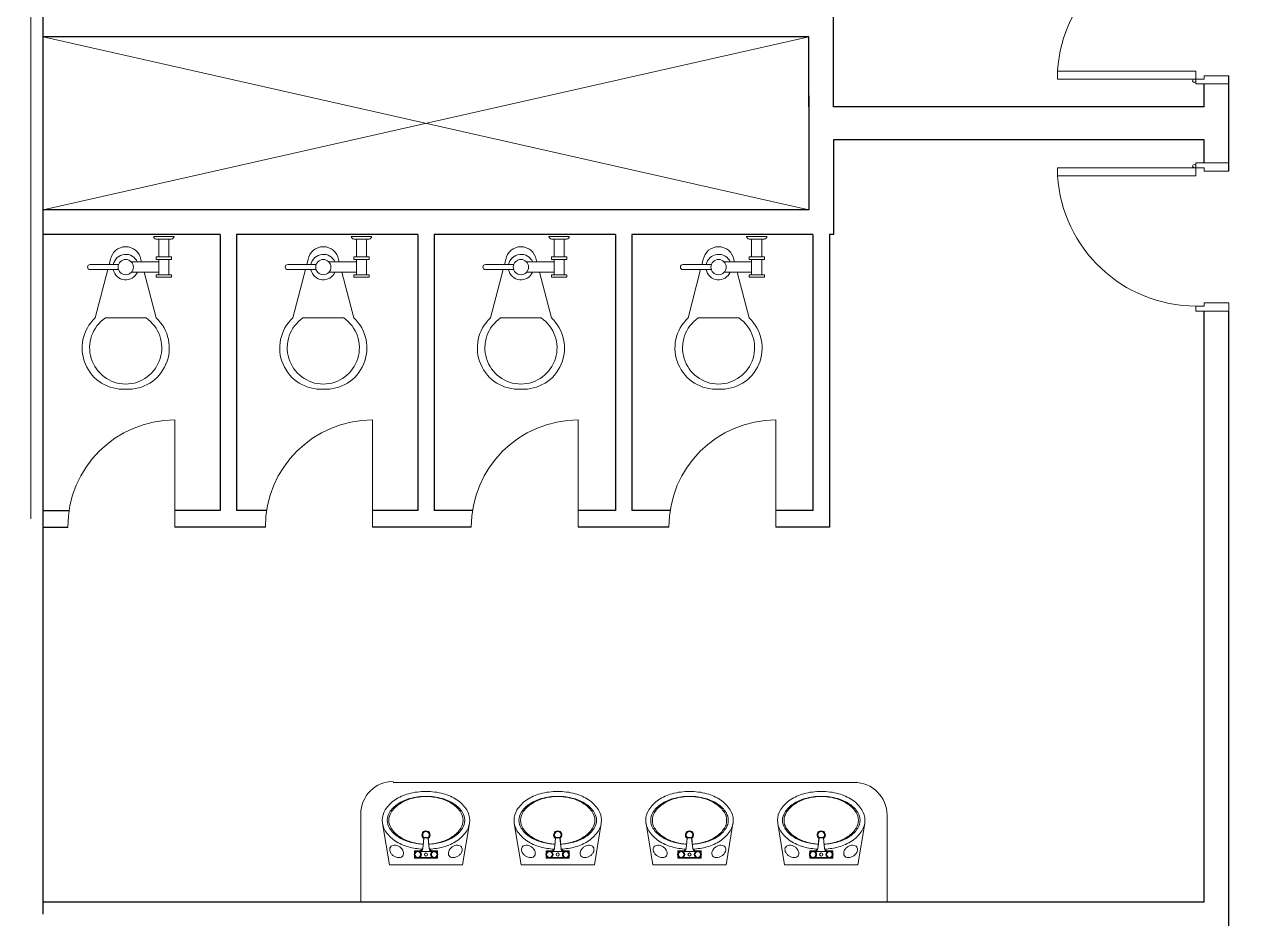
# Model space of a CAD drawing. Extents: x -59 to 582, y -1177 to 100.
# Drawn here: x 503.76 to 511.22, y -11.46 to -6.03 of the extents above; entities that cross this region are included whole.
import ezdxf

# ---------------------------------------------------------------- set-up
doc = ezdxf.new("R2010")
doc.units = 0
doc.header["$LTSCALE"] = 0.15
doc.layers.add('0 sockets', color=252, linetype='Continuous')
for name, color, linetype, lineweight in [('anal', 252, 'Continuous', 20), ('DOOR', 252, 'Continuous', 20), ('FIXT', 252, 'Continuous', 9), ('wall', 252, 'Continuous', 30), ('WC', 252, 'Continuous', 9)]:
    doc.layers.add(name, color=color, linetype=linetype, lineweight=lineweight)

# ---------------------------------------------------------------- blocks, each defined once
blk = doc.blocks.new('ARCH')
at = {"layer": 'anal'}
for p, q in [((103.8, 384.6), (103.8, 379.8)), ((103.8, 379.8), (103.8, 384.6)), ((103.875, 382.725), (108.525, 381.675)), ((108.525, 382.725), (103.875, 381.675)), ((108.8, 378.2), (106, 378.2)), ((105.8036, 378.0062), (105.8036, 377.475)), ((109, 377.475), (109, 378))]:
    blk.add_line(p, q, dxfattribs=at)
for centre, start, end in [((106.0036, 378.0062), 90, 180), ((108.8, 378), 0, 90)]:
    blk.add_arc(centre, 0.2, start, end, dxfattribs=at)
at = {"layer": 'DOOR'}
for p, q in [((104.675, 379.75), (104.675, 380.4)), ((105.875, 379.75), (105.875, 380.4)), ((107.125, 379.75), (107.125, 380.4)), ((108.325, 379.75), (108.325, 380.4))]:
    blk.add_line(p, q, dxfattribs=at)
for points in [[(110.875, 382.4692), (110.035, 382.4692), (110.035, 382.5175), (110.875, 382.5175)], [(110.875, 382.4692), (110.875, 382.4392), (111.075, 382.4392), (111.075, 382.4892), (110.925, 382.4892), (110.925, 382.4692)], [(110.875, 381.9308), (110.035, 381.9308), (110.035, 381.8825), (110.875, 381.8825)], [(110.875, 381.9308), (110.875, 381.9608), (111.075, 381.9608), (111.075, 381.9108), (110.925, 381.9108), (110.925, 381.9308)], [(110.875, 381.0908), (110.875, 381.0608), (111.075, 381.0608), (111.075, 381.1108), (110.925, 381.1108), (110.925, 381.0908)]]:
    blk.add_lwpolyline(points, close=True, dxfattribs=at)
for centre in [(110.865, 382.4592), (110.865, 381.9408)]:
    blk.add_circle(centre, 0.01, dxfattribs=at)
for centre, radius, start, end in [((110.8783, 382.4643), 0.8449, 90.22177, 176.38894), ((110.8783, 381.9357), 0.8449, 183.61106, 269.77823), ((104.675, 379.75), 0.65, 90, 180), ((105.875, 379.75), 0.65, 90, 180), ((107.125, 379.75), 0.65, 90, 180), ((108.325, 379.75), 0.65, 90, 180)]:
    blk.add_arc(centre, radius, start, end, dxfattribs=at)
at = {"layer": 'FIXT'}
for p, q in [((105.9775, 377.7), (105.9361, 377.9501)), ((106.4639, 377.9501), (106.4225, 377.7)), ((106.7775, 377.7), (106.7361, 377.9501)), ((107.2639, 377.9501), (107.2225, 377.7)), ((107.5775, 377.7), (107.5361, 377.9501)), ((108.0639, 377.9501), (108.0225, 377.7)), ((108.3775, 377.7), (108.3361, 377.9501)), ((108.8639, 377.9501), (108.8225, 377.7)), ((106.1868, 377.8621), (106.18, 377.7979)), ((106.186, 377.8635), (106.1819, 377.816)), ((106.1868, 377.8621), (106.186, 377.8635)), ((106.2133, 377.8621), (106.214, 377.8635)), ((106.2133, 377.8621), (106.22, 377.7979)), ((106.214, 377.8635), (106.2181, 377.816)), ((106.9868, 377.8621), (106.98, 377.7979)), ((106.986, 377.8635), (106.9819, 377.816)), ((106.9868, 377.8621), (106.986, 377.8635)), ((107.0133, 377.8621), (107.014, 377.8635)), ((107.0133, 377.8621), (107.02, 377.7979)), ((107.014, 377.8635), (107.0181, 377.816)), ((107.7868, 377.8621), (107.78, 377.7979)), ((107.786, 377.8635), (107.7819, 377.816)), ((107.7868, 377.8621), (107.786, 377.8635)), ((107.8132, 377.8621), (107.814, 377.8635)), ((107.8132, 377.8621), (107.82, 377.7979)), ((107.814, 377.8635), (107.8181, 377.816)), ((108.5867, 377.8621), (108.58, 377.7979)), ((108.586, 377.8635), (108.5819, 377.816)), ((108.5867, 377.8621), (108.586, 377.8635)), ((108.6133, 377.8621), (108.614, 377.8635)), ((108.6133, 377.8621), (108.62, 377.7979)), ((108.614, 377.8635), (108.6181, 377.816)), ((106.13, 377.7845), (106.1609, 377.7845)), ((106.13, 377.7845), (106.13, 377.7712)), ((106.131, 377.78), (106.13, 377.7845)), ((106.13, 377.7528), (106.13, 377.7395)), ((106.131, 377.744), (106.13, 377.7395)), ((106.27, 377.7395), (106.13, 377.7395)), ((106.131, 377.78), (106.131, 377.7731)), ((106.131, 377.78), (106.1374, 377.78)), ((106.131, 377.7509), (106.131, 377.744)), ((106.131, 377.744), (106.1374, 377.744)), ((106.2374, 377.78), (106.1626, 377.78)), ((106.2374, 377.744), (106.1626, 377.744)), ((106.27, 377.7845), (106.2391, 377.7845)), ((106.269, 377.78), (106.2626, 377.78)), ((106.269, 377.744), (106.2626, 377.744)), ((106.269, 377.78), (106.27, 377.7845)), ((106.269, 377.78), (106.269, 377.7731)), ((106.269, 377.7509), (106.269, 377.744)), ((106.269, 377.744), (106.27, 377.7395)), ((106.27, 377.7845), (106.27, 377.7712)), ((106.27, 377.7528), (106.27, 377.7395)), ((106.93, 377.7845), (106.9609, 377.7845)), ((106.93, 377.7845), (106.93, 377.7712)), ((106.931, 377.78), (106.93, 377.7845)), ((106.93, 377.7528), (106.93, 377.7395)), ((106.931, 377.744), (106.93, 377.7395)), ((107.07, 377.7395), (106.93, 377.7395)), ((106.931, 377.78), (106.931, 377.7731)), ((106.931, 377.78), (106.9374, 377.78)), ((106.931, 377.7509), (106.931, 377.744)), ((106.931, 377.744), (106.9374, 377.744)), ((107.0374, 377.78), (106.9626, 377.78)), ((107.0374, 377.744), (106.9626, 377.744)), ((107.07, 377.7845), (107.0391, 377.7845)), ((107.069, 377.78), (107.0626, 377.78)), ((107.069, 377.744), (107.0626, 377.744)), ((107.069, 377.78), (107.07, 377.7845)), ((107.069, 377.78), (107.069, 377.7731)), ((107.069, 377.7509), (107.069, 377.744)), ((107.069, 377.744), (107.07, 377.7395)), ((107.07, 377.7845), (107.07, 377.7712)), ((107.07, 377.7528), (107.07, 377.7395)), ((107.73, 377.7845), (107.7609, 377.7845)), ((107.73, 377.7845), (107.73, 377.7712)), ((107.731, 377.78), (107.73, 377.7845)), ((107.73, 377.7528), (107.73, 377.7395)), ((107.731, 377.744), (107.73, 377.7395)), ((107.87, 377.7395), (107.73, 377.7395)), ((107.731, 377.78), (107.731, 377.7731)), ((107.731, 377.78), (107.7374, 377.78)), ((107.731, 377.7509), (107.731, 377.744)), ((107.731, 377.744), (107.7374, 377.744)), ((107.8374, 377.78), (107.7626, 377.78)), ((107.8374, 377.744), (107.7626, 377.744)), ((107.87, 377.7845), (107.8391, 377.7845)), ((107.869, 377.78), (107.8626, 377.78)), ((107.869, 377.744), (107.8626, 377.744)), ((107.869, 377.78), (107.87, 377.7845)), ((107.869, 377.78), (107.869, 377.7731)), ((107.869, 377.7509), (107.869, 377.744)), ((107.869, 377.744), (107.87, 377.7395)), ((107.87, 377.7845), (107.87, 377.7712)), ((107.87, 377.7528), (107.87, 377.7395)), ((108.53, 377.7845), (108.5609, 377.7845)), ((108.53, 377.7845), (108.53, 377.7712)), ((108.531, 377.78), (108.53, 377.7845)), ((108.53, 377.7528), (108.53, 377.7395)), ((108.531, 377.744), (108.53, 377.7395)), ((108.67, 377.7395), (108.53, 377.7395)), ((108.531, 377.78), (108.531, 377.7731)), ((108.531, 377.78), (108.5374, 377.78)), ((108.531, 377.7509), (108.531, 377.744)), ((108.531, 377.744), (108.5374, 377.744)), ((108.6374, 377.78), (108.5626, 377.78)), ((108.6374, 377.744), (108.5626, 377.744)), ((108.67, 377.7845), (108.6391, 377.7845)), ((108.669, 377.78), (108.6626, 377.78)), ((108.669, 377.744), (108.6626, 377.744)), ((108.669, 377.78), (108.67, 377.7845)), ((108.669, 377.78), (108.669, 377.7731)), ((108.669, 377.7509), (108.669, 377.744)), ((108.669, 377.744), (108.67, 377.7395)), ((108.67, 377.7845), (108.67, 377.7712)), ((108.67, 377.7528), (108.67, 377.7395)), ((106.4225, 377.7), (105.9775, 377.7)), ((107.2225, 377.7), (106.7775, 377.7)), ((108.0225, 377.7), (107.5775, 377.7)), ((108.8225, 377.7), (108.3775, 377.7))]:
    blk.add_line(p, q, dxfattribs=at)
for centre, radius in [((106.15, 377.762), 0.022), ((106.15, 377.762), 0.0173), ((106.2, 377.762), 0.0095), ((106.25, 377.762), 0.022), ((106.25, 377.762), 0.0173), ((106.95, 377.762), 0.022), ((106.95, 377.762), 0.0173), ((107, 377.762), 0.0095), ((107.05, 377.762), 0.022), ((107.05, 377.762), 0.0173), ((107.75, 377.762), 0.022), ((107.75, 377.762), 0.0173), ((107.8, 377.762), 0.0095), ((107.85, 377.762), 0.022), ((107.85, 377.762), 0.0173), ((108.55, 377.762), 0.022), ((108.55, 377.762), 0.0173), ((108.6, 377.762), 0.0095), ((108.65, 377.762), 0.022), ((108.65, 377.762), 0.0173)]:
    blk.add_circle(centre, radius, dxfattribs=at)
for centre, radius, start, end in [((106.1234, 377.9254), 0.2016, 123.46538, 147.92748), ((106.1697, 377.8554), 0.2855, 105.31243, 123.46538), ((106.1697, 377.8554), 0.2555, 105.31243, 123.46538), ((106.1797, 377.8554), 0.2555, 105.31243, 123.46538), ((106.2, 377.7447), 0.4003, 90, 105.31243), ((106.2, 377.7447), 0.3703, 90, 105.31243), ((106.21, 377.7447), 0.3703, 91.54763, 105.31243), ((106.2, 377.7447), 0.4003, 74.68757, 90), ((106.2, 377.7447), 0.3703, 74.68757, 90), ((106.19, 377.7447), 0.3703, 74.68757, 88.45237), ((106.2203, 377.8554), 0.2555, 56.53462, 74.68757), ((106.2303, 377.8554), 0.2555, 56.53462, 74.68757), ((106.2303, 377.8554), 0.2855, 56.53462, 74.68757), ((106.2766, 377.9254), 0.2016, 32.07252, 56.53462), ((106.9234, 377.9254), 0.2016, 123.46538, 147.92748), ((106.9697, 377.8554), 0.2855, 105.31243, 123.46538), ((106.9697, 377.8554), 0.2555, 105.31243, 123.46538), ((106.9797, 377.8554), 0.2555, 105.31243, 123.46538), ((107, 377.7447), 0.4003, 90, 105.31243), ((107, 377.7447), 0.3703, 90, 105.31243), ((107.01, 377.7447), 0.3703, 91.54763, 105.31243), ((107, 377.7447), 0.4003, 74.68757, 90), ((107, 377.7447), 0.3703, 74.68757, 90), ((106.99, 377.7447), 0.3703, 74.68757, 88.45237), ((107.0203, 377.8554), 0.2555, 56.53462, 74.68757), ((107.0303, 377.8554), 0.2555, 56.53462, 74.68757), ((107.0303, 377.8554), 0.2855, 56.53462, 74.68757), ((107.0766, 377.9254), 0.2016, 32.07252, 56.53462), ((107.7234, 377.9254), 0.2016, 123.46538, 147.92748), ((107.7697, 377.8554), 0.2855, 105.31243, 123.46538), ((107.7697, 377.8554), 0.2555, 105.31243, 123.46538), ((107.7797, 377.8554), 0.2555, 105.31243, 123.46538), ((107.8, 377.7447), 0.4003, 90, 105.31243), ((107.8, 377.7447), 0.3703, 90, 105.31243), ((107.81, 377.7447), 0.3703, 91.54763, 105.31243), ((107.8, 377.7447), 0.4003, 74.68757, 90), ((107.8, 377.7447), 0.3703, 74.68757, 90), ((107.79, 377.7447), 0.3703, 74.68757, 88.45237), ((107.8203, 377.8554), 0.2555, 56.53462, 74.68757), ((107.8303, 377.8554), 0.2555, 56.53462, 74.68757), ((107.8303, 377.8554), 0.2855, 56.53462, 74.68757), ((107.8766, 377.9254), 0.2016, 32.07252, 56.53462), ((108.5234, 377.9254), 0.2016, 123.46538, 147.92748), ((108.5697, 377.8554), 0.2855, 105.31243, 123.46538), ((108.5697, 377.8554), 0.2555, 105.31243, 123.46538), ((108.5797, 377.8554), 0.2555, 105.31243, 123.46538), ((108.6, 377.7447), 0.4003, 90, 105.31243), ((108.6, 377.7447), 0.3703, 90, 105.31243), ((108.61, 377.7447), 0.3703, 91.54763, 105.31243), ((108.6, 377.7447), 0.4003, 74.68757, 90), ((108.6, 377.7447), 0.3703, 74.68757, 90), ((108.59, 377.7447), 0.3703, 74.68757, 88.45237), ((108.6203, 377.8554), 0.2555, 56.53462, 74.68757), ((108.6303, 377.8554), 0.2555, 56.53462, 74.68757), ((108.6303, 377.8554), 0.2855, 56.53462, 74.68757), ((108.6766, 377.9254), 0.2016, 32.07252, 56.53462), ((106.0531, 377.9695), 0.1186, 147.92748, 180), ((106.0531, 377.9695), 0.0886, 147.92748, 180), ((106.0631, 377.9695), 0.0886, 147.92748, 180), ((106.1234, 377.9254), 0.1716, 123.46538, 147.92748), ((106.1334, 377.9254), 0.1716, 123.46538, 147.92748), ((106.2666, 377.9254), 0.1716, 32.07252, 56.53462), ((106.2766, 377.9254), 0.1716, 32.07252, 56.53462), ((106.3369, 377.9695), 0.0886, 0, 32.07252), ((106.3469, 377.9695), 0.0886, 0, 32.07252), ((106.3469, 377.9695), 0.1186, 0, 32.07252), ((106.8531, 377.9695), 0.1186, 147.92748, 180), ((106.8531, 377.9695), 0.0886, 147.92748, 180), ((106.8631, 377.9695), 0.0886, 147.92748, 180), ((106.9234, 377.9254), 0.1716, 123.46538, 147.92748), ((106.9334, 377.9254), 0.1716, 123.46538, 147.92748), ((107.0666, 377.9254), 0.1716, 32.07252, 56.53462), ((107.0766, 377.9254), 0.1716, 32.07252, 56.53462), ((107.1369, 377.9695), 0.0886, 0, 32.07252), ((107.1469, 377.9695), 0.0886, 0, 32.07252), ((107.1469, 377.9695), 0.1186, 0, 32.07252), ((107.6531, 377.9695), 0.1186, 147.92748, 180), ((107.6531, 377.9695), 0.0886, 147.92748, 180), ((107.6631, 377.9695), 0.0886, 147.92748, 180), ((107.7234, 377.9254), 0.1716, 123.46538, 147.92748), ((107.7334, 377.9254), 0.1716, 123.46538, 147.92748), ((107.8666, 377.9254), 0.1716, 32.07252, 56.53462), ((107.8766, 377.9254), 0.1716, 32.07252, 56.53462), ((107.9369, 377.9695), 0.0886, 0, 32.07252), ((107.9469, 377.9695), 0.0886, 0, 32.07252), ((107.9469, 377.9695), 0.1186, 0, 32.07252), ((108.4531, 377.9695), 0.1186, 147.92748, 180), ((108.4531, 377.9695), 0.0886, 147.92748, 180), ((108.4631, 377.9695), 0.0886, 147.92748, 180), ((108.5234, 377.9254), 0.1716, 123.46538, 147.92748), ((108.5334, 377.9254), 0.1716, 123.46538, 147.92748), ((108.6666, 377.9254), 0.1716, 32.07252, 56.53462), ((108.6766, 377.9254), 0.1716, 32.07252, 56.53462), ((108.7369, 377.9695), 0.0886, 0, 32.07252), ((108.7469, 377.9695), 0.0886, 0, 32.07252), ((108.7469, 377.9695), 0.1186, 0, 32.07252), ((106.0531, 377.9695), 0.1186, 180, 212.07252), ((106.0531, 377.9695), 0.0886, 180, 212.07252), ((106.0631, 377.9695), 0.0886, 180, 212.07252), ((106.3369, 377.9695), 0.0886, 327.92748, 0), ((106.3469, 377.9695), 0.0886, 327.92748, 0), ((106.3469, 377.9695), 0.1186, 327.92748, 0), ((106.8531, 377.9695), 0.1186, 180, 212.07252), ((106.8531, 377.9695), 0.0886, 180, 212.07252), ((106.8631, 377.9695), 0.0886, 180, 212.07252), ((107.1369, 377.9695), 0.0886, 327.92748, 0), ((107.1469, 377.9695), 0.0886, 327.92748, 0), ((107.1469, 377.9695), 0.1186, 327.92748, 0), ((107.6531, 377.9695), 0.1186, 180, 212.07252), ((107.6531, 377.9695), 0.0886, 180, 212.07252), ((107.6631, 377.9695), 0.0886, 180, 212.07252), ((107.9369, 377.9695), 0.0886, 327.92748, 0), ((107.9469, 377.9695), 0.0886, 327.92748, 0), ((107.9469, 377.9695), 0.1186, 327.92748, 0), ((108.4531, 377.9695), 0.1186, 180, 212.07252), ((108.4531, 377.9695), 0.0886, 180, 212.07252), ((108.4631, 377.9695), 0.0886, 180, 212.07252), ((108.7369, 377.9695), 0.0886, 327.92748, 0), ((108.7469, 377.9695), 0.0886, 327.92748, 0), ((108.7469, 377.9695), 0.1186, 327.92748, 0), ((106.1234, 378.0136), 0.2016, 212.07252, 236.53462), ((106.1234, 378.0136), 0.1716, 212.07252, 236.53462), ((106.1334, 378.0136), 0.1716, 212.07252, 236.53462), ((106.1697, 378.0836), 0.2555, 236.53462, 254.68757), ((106.1797, 378.0836), 0.2555, 236.53462, 254.68757), ((106.2, 377.881), 0.025, 301.88267, 238.11733), ((106.2, 377.881), 0.02, 0, 180), ((106.2, 377.881), 0.02, 180, 238.50071), ((106.2, 377.7655), 0.099, 81.872, 98.128), ((106.2, 377.881), 0.02, 301.49929, 0), ((106.2203, 378.0836), 0.2555, 285.31243, 303.46538), ((106.2303, 378.0836), 0.2555, 285.31243, 303.46538), ((106.2666, 378.0136), 0.1716, 303.46538, 327.92748), ((106.2766, 378.0136), 0.1716, 303.46538, 327.92748), ((106.2766, 378.0136), 0.2016, 303.46538, 327.92748), ((106.9234, 378.0136), 0.2016, 212.07252, 236.53462), ((106.9234, 378.0136), 0.1716, 212.07252, 236.53462), ((106.9334, 378.0136), 0.1716, 212.07252, 236.53462), ((106.9697, 378.0836), 0.2555, 236.53462, 254.68757), ((106.9797, 378.0836), 0.2555, 236.53462, 254.68757), ((107, 377.881), 0.025, 301.88267, 238.11733), ((107, 377.881), 0.02, 0, 180), ((107, 377.881), 0.02, 180, 238.50071), ((107, 377.7655), 0.099, 81.872, 98.128), ((107, 377.881), 0.02, 301.49929, 0), ((107.0203, 378.0836), 0.2555, 285.31243, 303.46538), ((107.0303, 378.0836), 0.2555, 285.31243, 303.46538), ((107.0666, 378.0136), 0.1716, 303.46538, 327.92748), ((107.0766, 378.0136), 0.1716, 303.46538, 327.92748), ((107.0766, 378.0136), 0.2016, 303.46538, 327.92748), ((107.7234, 378.0136), 0.2016, 212.07252, 236.53462), ((107.7234, 378.0136), 0.1716, 212.07252, 236.53462), ((107.7334, 378.0136), 0.1716, 212.07252, 236.53462), ((107.7697, 378.0836), 0.2555, 236.53462, 254.68757), ((107.7797, 378.0836), 0.2555, 236.53462, 254.68757), ((107.8, 377.881), 0.025, 301.88267, 238.11733), ((107.8, 377.881), 0.02, 0, 180), ((107.8, 377.881), 0.02, 180, 238.50071), ((107.8, 377.7655), 0.099, 81.872, 98.128), ((107.8, 377.881), 0.02, 301.49929, 0), ((107.8203, 378.0836), 0.2555, 285.31243, 303.46538), ((107.8303, 378.0836), 0.2555, 285.31243, 303.46538), ((107.8666, 378.0136), 0.1716, 303.46538, 327.92748), ((107.8766, 378.0136), 0.1716, 303.46538, 327.92748), ((107.8766, 378.0136), 0.2016, 303.46538, 327.92748), ((108.5234, 378.0136), 0.2016, 212.07252, 236.53462), ((108.5234, 378.0136), 0.1716, 212.07252, 236.53462), ((108.5334, 378.0136), 0.1716, 212.07252, 236.53462), ((108.5697, 378.0836), 0.2555, 236.53462, 254.68757), ((108.5797, 378.0836), 0.2555, 236.53462, 254.68757), ((108.6, 377.881), 0.025, 301.88267, 238.11733), ((108.6, 377.881), 0.02, 0, 180), ((108.6, 377.881), 0.02, 180, 238.50071), ((108.6, 377.7655), 0.099, 81.872, 98.128), ((108.6, 377.881), 0.02, 301.49929, 0), ((108.6203, 378.0836), 0.2555, 285.31243, 303.46538), ((108.6303, 378.0836), 0.2555, 285.31243, 303.46538), ((108.6666, 378.0136), 0.1716, 303.46538, 327.92748), ((108.6766, 378.0136), 0.1716, 303.46538, 327.92748), ((108.6766, 378.0136), 0.2016, 303.46538, 327.92748), ((106.0158, 377.7924), 0.036, 174.07048, 198.31028), ((106.0035, 377.7936), 0.0237, 145, 174.07048), ((106.0035, 377.7936), 0.0237, 115.92952, 145), ((106.0089, 377.7826), 0.036, 91.68972, 115.92952), ((106.0092, 377.7708), 0.0477, 72.15178, 91.68972), ((106.1697, 378.0836), 0.2855, 236.53462, 254.68757), ((106.0045, 377.7561), 0.0632, 55, 72.15178), ((106.0045, 377.7561), 0.0632, 37.84822, 55), ((106.0168, 377.7656), 0.0477, 18.31028, 37.84822), ((106.2, 378.1943), 0.4003, 254.68757, 266.8829), ((106.2, 378.1943), 0.3703, 254.68757, 267.31327), ((106.21, 378.1943), 0.3703, 254.68757, 265.77096), ((106.1609, 377.8045), 0.02, 270, 344.93868), ((106.1601, 377.8), 0.02, 276.65267, 354.02226), ((106.2, 377.7652), 0.0978, 82.2121, 97.7879), ((106.19, 378.1943), 0.3703, 274.22904, 285.31243), ((106.2, 378.1943), 0.3703, 272.68673, 285.31243), ((106.2391, 377.8045), 0.02, 195.06132, 270), ((106.2399, 377.8), 0.02, 185.97774, 263.34733), ((106.2, 378.1943), 0.4003, 273.1171, 285.31243), ((106.2303, 378.0836), 0.2855, 285.31243, 303.46538), ((106.3832, 377.7656), 0.0477, 142.15178, 161.68972), ((106.3955, 377.7561), 0.0632, 125, 142.15178), ((106.3955, 377.7561), 0.0632, 107.84822, 125), ((106.3908, 377.7708), 0.0477, 88.31028, 107.84822), ((106.3911, 377.7826), 0.036, 64.07048, 88.31028), ((106.3965, 377.7936), 0.0237, 35, 64.07048), ((106.3965, 377.7936), 0.0237, 5.92952, 35), ((106.3842, 377.7924), 0.036, 341.68972, 5.92952), ((106.8158, 377.7924), 0.036, 174.07048, 198.31028), ((106.8035, 377.7936), 0.0237, 145, 174.07048), ((106.8035, 377.7936), 0.0237, 115.92952, 145), ((106.8089, 377.7826), 0.036, 91.68972, 115.92952), ((106.8092, 377.7708), 0.0477, 72.15178, 91.68972), ((106.9697, 378.0836), 0.2855, 236.53462, 254.68757), ((106.8045, 377.7561), 0.0632, 55, 72.15178), ((106.8045, 377.7561), 0.0632, 37.84822, 55), ((106.8168, 377.7656), 0.0477, 18.31028, 37.84822), ((107, 378.1943), 0.4003, 254.68757, 266.8829), ((107, 378.1943), 0.3703, 254.68757, 267.31327), ((107.01, 378.1943), 0.3703, 254.68757, 265.77096), ((106.9609, 377.8045), 0.02, 270, 344.93868), ((106.9601, 377.8), 0.02, 276.65267, 354.02226), ((107, 377.7652), 0.0978, 82.2121, 97.7879), ((106.99, 378.1943), 0.3703, 274.22904, 285.31243), ((107, 378.1943), 0.3703, 272.68673, 285.31243), ((107.0391, 377.8045), 0.02, 195.06132, 270), ((107.0399, 377.8), 0.02, 185.97774, 263.34733), ((107, 378.1943), 0.4003, 273.1171, 285.31243), ((107.0303, 378.0836), 0.2855, 285.31243, 303.46538), ((107.1832, 377.7656), 0.0477, 142.15178, 161.68972), ((107.1955, 377.7561), 0.0632, 125, 142.15178), ((107.1955, 377.7561), 0.0632, 107.84822, 125), ((107.1908, 377.7708), 0.0477, 88.31028, 107.84822), ((107.1911, 377.7826), 0.036, 64.07048, 88.31028), ((107.1965, 377.7936), 0.0237, 35, 64.07048), ((107.1965, 377.7936), 0.0237, 5.92952, 35), ((107.1842, 377.7924), 0.036, 341.68972, 5.92952), ((107.6158, 377.7924), 0.036, 174.07048, 198.31028), ((107.6035, 377.7936), 0.0237, 145, 174.07048), ((107.6035, 377.7936), 0.0237, 115.92952, 145), ((107.6089, 377.7826), 0.036, 91.68972, 115.92952), ((107.6092, 377.7708), 0.0477, 72.15178, 91.68972), ((107.7697, 378.0836), 0.2855, 236.53462, 254.68757), ((107.6045, 377.7561), 0.0632, 55, 72.15178), ((107.6045, 377.7561), 0.0632, 37.84822, 55), ((107.6168, 377.7656), 0.0477, 18.31028, 37.84822), ((107.8, 378.1943), 0.4003, 254.68757, 266.8829), ((107.8, 378.1943), 0.3703, 254.68757, 267.31327), ((107.81, 378.1943), 0.3703, 254.68757, 265.77096), ((107.7609, 377.8045), 0.02, 270, 344.93868), ((107.7601, 377.8), 0.02, 276.65267, 354.02226), ((107.8, 377.7652), 0.0978, 82.2121, 97.7879), ((107.79, 378.1943), 0.3703, 274.22904, 285.31243), ((107.8, 378.1943), 0.3703, 272.68673, 285.31243), ((107.8391, 377.8045), 0.02, 195.06132, 270), ((107.8399, 377.8), 0.02, 185.97774, 263.34733), ((107.8, 378.1943), 0.4003, 273.1171, 285.31243), ((107.8303, 378.0836), 0.2855, 285.31243, 303.46538), ((107.9832, 377.7656), 0.0477, 142.15178, 161.68972), ((107.9955, 377.7561), 0.0632, 125, 142.15178), ((107.9955, 377.7561), 0.0632, 107.84822, 125), ((107.9908, 377.7708), 0.0477, 88.31028, 107.84822), ((107.9911, 377.7826), 0.036, 64.07048, 88.31028), ((107.9965, 377.7936), 0.0237, 35, 64.07048), ((107.9965, 377.7936), 0.0237, 5.92952, 35), ((107.9842, 377.7924), 0.036, 341.68972, 5.92952), ((108.4158, 377.7924), 0.036, 174.07048, 198.31028), ((108.4035, 377.7936), 0.0237, 145, 174.07048), ((108.4035, 377.7936), 0.0237, 115.92952, 145), ((108.4089, 377.7826), 0.036, 91.68972, 115.92952), ((108.4092, 377.7708), 0.0477, 72.15178, 91.68972), ((108.5697, 378.0836), 0.2855, 236.53462, 254.68757), ((108.4045, 377.7561), 0.0632, 55, 72.15178), ((108.4045, 377.7561), 0.0632, 37.84822, 55), ((108.4168, 377.7656), 0.0477, 18.31028, 37.84822), ((108.6, 378.1943), 0.4003, 254.68757, 266.8829), ((108.6, 378.1943), 0.3703, 254.68757, 267.31327), ((108.61, 378.1943), 0.3703, 254.68757, 265.77096), ((108.5609, 377.8045), 0.02, 270, 344.93868), ((108.5601, 377.8), 0.02, 276.65267, 354.02226), ((108.6, 377.7652), 0.0978, 82.2121, 97.7879), ((108.59, 378.1943), 0.3703, 274.22904, 285.31243), ((108.6, 378.1943), 0.3703, 272.68673, 285.31243), ((108.6391, 377.8045), 0.02, 195.06132, 270), ((108.6399, 377.8), 0.02, 185.97774, 263.34733), ((108.6, 378.1943), 0.4003, 273.1171, 285.31243), ((108.6303, 378.0836), 0.2855, 285.31243, 303.46538), ((108.7832, 377.7656), 0.0477, 142.15178, 161.68972), ((108.7955, 377.7561), 0.0632, 125, 142.15178), ((108.7955, 377.7561), 0.0632, 107.84822, 125), ((108.7908, 377.7708), 0.0477, 88.31028, 107.84822), ((108.7911, 377.7826), 0.036, 64.07048, 88.31028), ((108.7965, 377.7936), 0.0237, 35, 64.07048), ((108.7965, 377.7936), 0.0237, 5.92952, 35), ((108.7842, 377.7924), 0.036, 341.68972, 5.92952), ((106.0269, 377.7961), 0.0477, 198.31028, 217.84822), ((106.0392, 377.8056), 0.0632, 217.84822, 235), ((106.0392, 377.8056), 0.0632, 235, 252.15178), ((106.0344, 377.7908), 0.0477, 252.15178, 271.68972), ((106.0347, 377.7791), 0.036, 271.68972, 295.92952), ((106.0401, 377.768), 0.0237, 295.92952, 325), ((106.0401, 377.768), 0.0237, 325, 354.07048), ((106.0279, 377.7693), 0.036, 354.07048, 18.31028), ((106.1213, 377.762), 0.0115, 315.8561, 44.1439), ((106.15, 377.7907), 0.0115, 225.8561, 314.1439), ((106.15, 377.7333), 0.0115, 45.8561, 134.1439), ((106.1787, 377.762), 0.0115, 135.8561, 224.1439), ((106.2213, 377.762), 0.0115, 315.8561, 44.1439), ((106.25, 377.7907), 0.0115, 225.8561, 314.1439), ((106.25, 377.7333), 0.0115, 45.8561, 134.1439), ((106.2787, 377.762), 0.0115, 135.8561, 224.1439), ((106.3721, 377.7693), 0.036, 161.68972, 185.92952), ((106.3599, 377.768), 0.0237, 185.92952, 215), ((106.3599, 377.768), 0.0237, 215, 244.07048), ((106.3653, 377.7791), 0.036, 244.07048, 268.31028), ((106.3656, 377.7908), 0.0477, 268.31028, 287.84822), ((106.3608, 377.8056), 0.0632, 287.84822, 305), ((106.3608, 377.8056), 0.0632, 305, 322.15178), ((106.3731, 377.7961), 0.0477, 322.15178, 341.68972), ((106.8269, 377.7961), 0.0477, 198.31028, 217.84822), ((106.8392, 377.8056), 0.0632, 217.84822, 235), ((106.8392, 377.8056), 0.0632, 235, 252.15178), ((106.8344, 377.7908), 0.0477, 252.15178, 271.68972), ((106.8347, 377.7791), 0.036, 271.68972, 295.92952), ((106.8401, 377.768), 0.0237, 295.92952, 325), ((106.8401, 377.768), 0.0237, 325, 354.07048), ((106.8279, 377.7693), 0.036, 354.07048, 18.31028), ((106.9213, 377.762), 0.0115, 315.8561, 44.1439), ((106.95, 377.7907), 0.0115, 225.8561, 314.1439), ((106.95, 377.7333), 0.0115, 45.8561, 134.1439), ((106.9787, 377.762), 0.0115, 135.8561, 224.1439), ((107.0213, 377.762), 0.0115, 315.8561, 44.1439), ((107.05, 377.7907), 0.0115, 225.8561, 314.1439), ((107.05, 377.7333), 0.0115, 45.8561, 134.1439), ((107.0787, 377.762), 0.0115, 135.8561, 224.1439), ((107.1721, 377.7693), 0.036, 161.68972, 185.92952), ((107.1599, 377.768), 0.0237, 185.92952, 215), ((107.1599, 377.768), 0.0237, 215, 244.07048), ((107.1653, 377.7791), 0.036, 244.07048, 268.31028), ((107.1656, 377.7908), 0.0477, 268.31028, 287.84822), ((107.1608, 377.8056), 0.0632, 287.84822, 305), ((107.1608, 377.8056), 0.0632, 305, 322.15178), ((107.1731, 377.7961), 0.0477, 322.15178, 341.68972), ((107.6269, 377.7961), 0.0477, 198.31028, 217.84822), ((107.6392, 377.8056), 0.0632, 217.84822, 235), ((107.6392, 377.8056), 0.0632, 235, 252.15178), ((107.6344, 377.7908), 0.0477, 252.15178, 271.68972), ((107.6347, 377.7791), 0.036, 271.68972, 295.92952), ((107.6401, 377.768), 0.0237, 295.92952, 325), ((107.6401, 377.768), 0.0237, 325, 354.07048), ((107.6279, 377.7693), 0.036, 354.07048, 18.31028), ((107.7213, 377.762), 0.0115, 315.8561, 44.1439), ((107.75, 377.7907), 0.0115, 225.8561, 314.1439), ((107.75, 377.7333), 0.0115, 45.8561, 134.1439), ((107.7787, 377.762), 0.0115, 135.8561, 224.1439), ((107.8213, 377.762), 0.0115, 315.8561, 44.1439), ((107.85, 377.7907), 0.0115, 225.8561, 314.1439), ((107.85, 377.7333), 0.0115, 45.8561, 134.1439), ((107.8787, 377.762), 0.0115, 135.8561, 224.1439), ((107.9721, 377.7693), 0.036, 161.68972, 185.92952), ((107.9599, 377.768), 0.0237, 185.92952, 215), ((107.9599, 377.768), 0.0237, 215, 244.07048), ((107.9653, 377.7791), 0.036, 244.07048, 268.31028), ((107.9656, 377.7908), 0.0477, 268.31028, 287.84822), ((107.9608, 377.8056), 0.0632, 287.84822, 305), ((107.9608, 377.8056), 0.0632, 305, 322.15178), ((107.9731, 377.7961), 0.0477, 322.15178, 341.68972), ((108.4269, 377.7961), 0.0477, 198.31028, 217.84822), ((108.4392, 377.8056), 0.0632, 217.84822, 235), ((108.4392, 377.8056), 0.0632, 235, 252.15178), ((108.4344, 377.7908), 0.0477, 252.15178, 271.68972), ((108.4347, 377.7791), 0.036, 271.68972, 295.92952), ((108.4401, 377.768), 0.0237, 295.92952, 325), ((108.4401, 377.768), 0.0237, 325, 354.07048), ((108.4279, 377.7693), 0.036, 354.07048, 18.31028), ((108.5213, 377.762), 0.0115, 315.8561, 44.1439), ((108.55, 377.7907), 0.0115, 225.8561, 314.1439), ((108.55, 377.7333), 0.0115, 45.8561, 134.1439), ((108.5787, 377.762), 0.0115, 135.8561, 224.1439), ((108.6213, 377.762), 0.0115, 315.8561, 44.1439), ((108.65, 377.7907), 0.0115, 225.8561, 314.1439), ((108.65, 377.7333), 0.0115, 45.8561, 134.1439), ((108.6787, 377.762), 0.0115, 135.8561, 224.1439), ((108.7721, 377.7693), 0.036, 161.68972, 185.92952), ((108.7599, 377.768), 0.0237, 185.92952, 215), ((108.7599, 377.768), 0.0237, 215, 244.07048), ((108.7653, 377.7791), 0.036, 244.07048, 268.31028), ((108.7656, 377.7908), 0.0477, 268.31028, 287.84822), ((108.7608, 377.8056), 0.0632, 287.84822, 305), ((108.7608, 377.8056), 0.0632, 305, 322.15178), ((108.7731, 377.7961), 0.0477, 322.15178, 341.68972)]:
    blk.add_arc(centre, radius, start, end, dxfattribs=at)
at = {"layer": 'wall'}
for p, q in [((103.875, 377.4), (103.875, 384.6)), ((108.675, 382.3), (108.675, 382.875)), ((108.525, 382.725), (103.875, 382.725)), ((103.875, 381.675), (103.875, 382.725)), ((108.525, 382.3), (108.525, 382.725)), ((111.075, 381.9108), (111.075, 382.4892)), ((110.925, 382.3), (110.925, 382.4392)), ((108.525, 382.3665), (108.525, 381.675)), ((110.925, 382.3), (108.675, 382.3)), ((110.925, 382.1), (108.675, 382.1)), ((108.675, 382.1), (108.675, 381.525)), ((110.925, 381.9608), (110.925, 382.1)), ((108.525, 381.675), (103.875, 381.675)), ((103.875, 379.85), (103.875, 381.525)), ((104.95, 381.525), (103.875, 381.525)), ((104.95, 381.525), (104.95, 379.85)), ((105.05, 381.525), (105.05, 379.85)), ((106.15, 381.525), (105.05, 381.525)), ((106.15, 381.525), (106.15, 379.85)), ((106.25, 381.525), (106.25, 379.85)), ((107.35, 381.525), (106.25, 381.525)), ((107.35, 381.525), (107.35, 379.85)), ((107.45, 381.525), (107.45, 379.85)), ((108.55, 381.525), (107.45, 381.525)), ((108.55, 381.525), (108.55, 379.85)), ((108.65, 381.525), (108.65, 379.75)), ((108.675, 381.525), (108.65, 381.525)), ((110.925, 377.475), (110.925, 381.0608)), ((111.075, 377.325), (111.075, 381.0608)), ((103.875, 379.85), (104.0327, 379.85)), ((104.95, 379.85), (104.675, 379.85)), ((105.2327, 379.85), (105.05, 379.85)), ((106.15, 379.85), (105.875, 379.85)), ((106.4827, 379.85), (106.25, 379.85)), ((107.35, 379.85), (107.125, 379.85)), ((107.6827, 379.85), (107.45, 379.85)), ((108.55, 379.85), (108.325, 379.85)), ((103.875, 379.75), (104.025, 379.75)), ((103.875, 377.475), (103.875, 379.75)), ((105.225, 379.75), (104.675, 379.75)), ((106.475, 379.75), (105.875, 379.75)), ((107.675, 379.75), (107.125, 379.75)), ((108.65, 379.75), (108.325, 379.75)), ((103.875, 377.475), (110.925, 377.475))]:
    blk.add_line(p, q, dxfattribs=at)
at = {"layer": 'WC'}
for p, q in [((104.5465, 381.5132), (104.6701, 381.5132)), ((104.562, 381.4978), (104.6547, 381.4978)), ((104.5774, 381.4978), (104.5774, 381.3897)), ((104.6392, 381.3897), (104.6392, 381.4978)), ((105.7465, 381.5132), (105.8701, 381.5132)), ((105.762, 381.4978), (105.8547, 381.4978)), ((105.7774, 381.4978), (105.7774, 381.3897)), ((105.8392, 381.3897), (105.8392, 381.4978)), ((106.9465, 381.5132), (107.0701, 381.5132)), ((106.962, 381.4978), (107.0547, 381.4978)), ((106.9774, 381.4978), (106.9774, 381.3897)), ((107.0392, 381.3897), (107.0392, 381.4978)), ((108.1465, 381.5132), (108.2701, 381.5132)), ((108.162, 381.4978), (108.2547, 381.4978)), ((108.1774, 381.4978), (108.1774, 381.3897)), ((108.2392, 381.3897), (108.2392, 381.4978)), ((104.284, 381.3742), (104.2759, 381.3431)), ((104.4693, 381.3742), (104.4735, 381.3584)), ((104.562, 381.3897), (104.562, 381.3742)), ((104.6547, 381.3897), (104.562, 381.3897)), ((104.562, 381.3742), (104.6547, 381.3742)), ((104.5774, 381.3742), (104.5774, 381.2815)), ((104.6392, 381.2815), (104.6392, 381.3742)), ((104.6547, 381.3742), (104.6547, 381.3897)), ((105.484, 381.3742), (105.4759, 381.3431)), ((105.6693, 381.3742), (105.6735, 381.3584)), ((105.762, 381.3897), (105.762, 381.3742)), ((105.8547, 381.3897), (105.762, 381.3897)), ((105.762, 381.3742), (105.8547, 381.3742)), ((105.7774, 381.3742), (105.7774, 381.2815)), ((105.8392, 381.2815), (105.8392, 381.3742)), ((105.8547, 381.3742), (105.8547, 381.3897)), ((106.684, 381.3742), (106.6759, 381.3431)), ((106.8693, 381.3742), (106.8735, 381.3584)), ((106.962, 381.3897), (106.962, 381.3742)), ((107.0547, 381.3897), (106.962, 381.3897)), ((106.962, 381.3742), (107.0547, 381.3742)), ((106.9774, 381.3742), (106.9774, 381.2815)), ((107.0392, 381.2815), (107.0392, 381.3742)), ((107.0547, 381.3742), (107.0547, 381.3897)), ((107.884, 381.3742), (107.8759, 381.3431)), ((108.0693, 381.3742), (108.0735, 381.3584)), ((108.2547, 381.3897), (108.162, 381.3897)), ((108.162, 381.3897), (108.162, 381.3742)), ((108.162, 381.3742), (108.2547, 381.3742)), ((108.1774, 381.3742), (108.1774, 381.2815)), ((108.2392, 381.2815), (108.2392, 381.3742)), ((108.2547, 381.3742), (108.2547, 381.3897)), ((104.3334, 381.3433), (104.1605, 381.3433)), ((104.1605, 381.3124), (104.3334, 381.3124)), ((104.2678, 381.3122), (104.1913, 381.019)), ((104.4108, 381.3588), (104.5774, 381.3588)), ((104.5774, 381.297), (104.4112, 381.297)), ((104.4894, 381.2972), (104.562, 381.019)), ((105.5334, 381.3433), (105.3605, 381.3433)), ((105.3605, 381.3124), (105.5334, 381.3124)), ((105.4678, 381.3122), (105.3913, 381.019)), ((105.6108, 381.3588), (105.7774, 381.3588)), ((105.7774, 381.297), (105.6112, 381.297)), ((105.6894, 381.2972), (105.762, 381.019)), ((106.7334, 381.3433), (106.5605, 381.3433)), ((106.5605, 381.3124), (106.7334, 381.3124)), ((106.6678, 381.3122), (106.5913, 381.019)), ((106.8108, 381.3588), (106.9774, 381.3588)), ((106.9774, 381.297), (106.8112, 381.297)), ((106.8894, 381.2972), (106.962, 381.019)), ((107.9334, 381.3433), (107.7605, 381.3433)), ((107.7605, 381.3124), (107.9334, 381.3124)), ((107.8678, 381.3122), (107.7913, 381.019)), ((108.0108, 381.3588), (108.1774, 381.3588)), ((108.1774, 381.297), (108.0112, 381.297)), ((108.0894, 381.2972), (108.162, 381.019)), ((104.6547, 381.2815), (104.562, 381.2815)), ((104.562, 381.2815), (104.562, 381.2661)), ((104.562, 381.2661), (104.6547, 381.2661)), ((104.6547, 381.2661), (104.6547, 381.2815)), ((105.8547, 381.2815), (105.762, 381.2815)), ((105.762, 381.2815), (105.762, 381.2661)), ((105.762, 381.2661), (105.8547, 381.2661)), ((105.8547, 381.2661), (105.8547, 381.2815)), ((107.0547, 381.2815), (106.962, 381.2815)), ((106.962, 381.2815), (106.962, 381.2661)), ((106.962, 381.2661), (107.0547, 381.2661)), ((107.0547, 381.2661), (107.0547, 381.2815)), ((108.2547, 381.2815), (108.162, 381.2815)), ((108.162, 381.2815), (108.162, 381.2661)), ((108.162, 381.2661), (108.2547, 381.2661)), ((108.2547, 381.2661), (108.2547, 381.2815)), ((104.2531, 381.019), (104.5002, 381.019)), ((105.4531, 381.019), (105.7002, 381.019)), ((106.6531, 381.019), (106.9002, 381.019)), ((107.8531, 381.019), (108.1002, 381.019))]:
    blk.add_line(p, q, dxfattribs=at)
for centre in [(104.3767, 381.3279), (105.5767, 381.3279), (106.7767, 381.3279), (107.9767, 381.3279)]:
    blk.add_circle(centre, 0.0463, dxfattribs=at)
for centre, radius, start, end in [((104.3767, 381.3572), 0.0942, 10.38886, 169.6111), ((104.5627, 381.5139), 0.0161, 182.4084, 267.5916), ((104.654, 381.5139), 0.0161, 272.4084, 357.5916), ((105.5767, 381.3572), 0.0942, 10.38886, 169.6111), ((105.7627, 381.5139), 0.0161, 182.4084, 267.5916), ((105.854, 381.5139), 0.0161, 272.4084, 357.5916), ((106.7767, 381.3572), 0.0942, 10.38886, 169.6111), ((106.9627, 381.5139), 0.0161, 182.4084, 267.5916), ((107.054, 381.5139), 0.0161, 272.4084, 357.5916), ((107.9767, 381.3572), 0.0942, 10.38886, 169.6111), ((108.1627, 381.5139), 0.0161, 182.4084, 267.5916), ((108.254, 381.5139), 0.0161, 272.4084, 357.5916), ((104.3767, 381.3279), 0.0772, 22.85047, 168.577), ((105.5767, 381.3279), 0.0772, 22.85047, 168.577), ((106.7767, 381.3279), 0.0772, 22.85047, 168.577), ((107.9767, 381.3279), 0.0772, 22.85047, 168.577), ((104.1605, 381.3279), 0.0154, 90, 270), ((104.3767, 381.3279), 0.0772, 191.8763, 336.5863), ((105.3605, 381.3279), 0.0154, 90, 270), ((105.5767, 381.3279), 0.0772, 191.8763, 336.5863), ((106.5605, 381.3279), 0.0154, 90, 270), ((106.7767, 381.3279), 0.0772, 191.8763, 336.5863), ((107.7605, 381.3279), 0.0154, 90, 270), ((107.9767, 381.3279), 0.0772, 191.8763, 336.5863), ((104.3619, 380.8362), 0.25, 133.0172, 273.38), ((104.3778, 380.8376), 0.2201, 124.5054, 269.7), ((104.3755, 380.8376), 0.2201, 270.3, 55.49457), ((104.3914, 380.8362), 0.25, 266.62, 46.98278), ((105.5619, 380.8362), 0.25, 133.0172, 273.38), ((105.5778, 380.8376), 0.2201, 124.5054, 269.7), ((105.5755, 380.8376), 0.2201, 270.3, 55.49457), ((105.5914, 380.8362), 0.25, 266.62, 46.98278), ((106.7619, 380.8362), 0.25, 133.0172, 273.38), ((106.7778, 380.8376), 0.2201, 124.5054, 269.7), ((106.7755, 380.8376), 0.2201, 270.3, 55.49457), ((106.7914, 380.8362), 0.25, 266.62, 46.98278), ((107.9619, 380.8362), 0.25, 133.0172, 273.38), ((107.9778, 380.8376), 0.2201, 124.5054, 269.7), ((107.9755, 380.8376), 0.2201, 270.3, 55.49457), ((107.9914, 380.8362), 0.25, 266.62, 46.98278)]:
    blk.add_arc(centre, radius, start, end, dxfattribs=at)
blk = doc.blocks.new('EE')
at = {"layer": '0 sockets'}
h = blk.add_hatch(color=6, dxfattribs=at)
h.dxf.hatch_style = 1
h.paths.add_polyline_path([(582.3938, 81.8406), (-59.1154, 81.8406), (-59.1154, -114.5819), (582.3938, -114.5819)])
h.paths.add_polyline_path([(577.3938, 76.8406), (577.3938, -109.5819), (-54.1154, -109.5819), (-54.1154, 76.8406)], flags=16)
h.paths.add_polyline_path([(408.0255, -15.1391, -1), (406.517, -15.1391, -1)], flags=0)
h.paths.add_polyline_path([(457.7835, -31.1193, 0.414214), (457.6835, -31.0193), (444.3113, -31.0193, 0.414214), (444.2113, -31.1193), (444.2113, -48.4465), (415.8336, -48.4465), (415.8336, -19.4832), (417.425, -19.4832, 0.414214), (417.525, -19.3832), (417.525, -15.2391, 0.414214), (417.425, -15.1391), (407.2736, -15.1391), (407.2712, -15.8933), (407.2712, -15.1391), (417.525, -15.1391), (417.525, -19.4832), (415.9336, -19.4832, 0.414214), (415.8336, -19.5832), (415.8336, -48.3465, 0.414214), (415.9336, -48.4465), (444.1113, -48.4465, 0.414214), (444.2113, -48.3465), (444.2113, -31.0193), (457.7835, -31.0193)], flags=0)
h.paths.add_polyline_path([(244.6113, -46.0682), (244.6113, -46.0144), (244.5226, -46.0144, -0.279526)], flags=0)
h.paths.add_polyline_path([(404.6897, 26.9474), (525.0345, 26.9474), (525.0345, 46.2845), (404.6897, 46.2845)], flags=8)
h.paths.add_polyline_path([(202.6437, 24.0784), (289.3193, 24.0784), (289.3193, 38.4106), (202.6437, 38.4106)], flags=8)
h.paths.add_polyline_path([(30.9197, 26.4293), (112.5904, 26.4293), (112.5904, 40.7615), (30.9197, 40.7615)], flags=8)
h.paths.add_polyline_path([(441.8806, -10.2056), (442.2164, -10.2056), (442.2164, -9.7556), (441.8806, -9.7556)], flags=8)
h.paths.add_polyline_path([(422.2717, -10.2459), (422.6217, -10.2459), (422.6217, -9.7959), (422.2717, -9.7959)], flags=8)
h.paths.add_polyline_path([(406.5093, -14.41), (406.8593, -14.41), (406.8593, -13.96), (406.5093, -13.96)], flags=8)
h.paths.add_polyline_path([(406.2104, -35.7134), (406.5461, -35.7134), (406.5461, -35.2634), (406.2104, -35.2634)], flags=8)
h.paths.add_polyline_path([(422.8414, -60.6068), (423.1914, -60.6068), (423.1914, -60.1568), (422.8414, -60.1568)], flags=8)
h.paths.add_polyline_path([(442.3908, -60.8399), (442.7551, -60.8399), (442.7551, -60.3899), (442.3908, -60.3899)], flags=8)
h.paths.add_polyline_path([(456.8438, -54.1004), (457.1938, -54.1004), (457.1938, -53.6504), (456.8438, -53.6504)], flags=8)
h.paths.add_polyline_path([(470.8579, -50.8101), (471.2079, -50.8101), (471.2079, -50.3601), (470.8579, -50.3601)], flags=8)
h.paths.add_polyline_path([(490.1231, -50.756), (490.3445, -50.756), (490.3445, -50.306), (490.1231, -50.306)], flags=8)
h.paths.add_polyline_path([(225.5085, -20.3428), (226.1335, -20.3428), (226.1335, -20.1178), (225.5085, -20.1178)], flags=8)
h.paths.add_polyline_path([(233.7002, -19.9376), (234.3252, -19.9376), (234.3252, -19.7126), (233.7002, -19.7126)], flags=8)
h.paths.add_polyline_path([(241.875, -19.5516), (242.5, -19.5516), (242.5, -19.3266), (241.875, -19.3266)], flags=8)
h.paths.add_polyline_path([(245.1715, -24.6319), (245.7965, -24.6319), (245.7965, -24.4069), (245.1715, -24.4069)], flags=8)
h.paths.add_polyline_path([(247.8129, -19.2546), (248.4379, -19.2546), (248.4379, -19.0296), (247.8129, -19.0296)], flags=8)
h.paths.add_polyline_path([(249.6481, -13.3866), (250.2731, -13.3866), (250.2731, -13.1616), (249.6481, -13.1616)], flags=8)
h.paths.add_polyline_path([(257.3232, -15.7941), (257.9482, -15.7941), (257.9482, -15.5691), (257.3232, -15.5691)], flags=8)
h.paths.add_polyline_path([(257.5825, -13.1834), (258.1575, -13.1834), (258.1575, -12.9584), (257.5825, -12.9584)], flags=8)
h.paths.add_polyline_path([(264.064, -13.1005), (264.664, -13.1005), (264.664, -12.8755), (264.064, -12.8755)], flags=8)
h.paths.add_polyline_path([(288.7886, -40.9018), (289.3636, -40.9018), (289.3636, -40.6768), (288.7886, -40.6768)], flags=8)
h.paths.add_polyline_path([(280.6872, -41.0054), (281.2622, -41.0054), (281.2622, -40.7804), (280.6872, -40.7804)], flags=8)
h.paths.add_polyline_path([(270.8638, -40.8752), (271.4388, -40.8752), (271.4388, -40.6502), (270.8638, -40.6502)], flags=8)
h.paths.add_polyline_path([(261.4343, -40.7711), (262.0093, -40.7711), (262.0093, -40.5461), (261.4343, -40.5461)], flags=8)
h.paths.add_polyline_path([(254.7641, -40.8531), (255.3391, -40.8531), (255.3391, -40.6281), (254.7641, -40.6281)], flags=8)
h.paths.add_polyline_path([(247.0084, -40.8452), (247.5834, -40.8452), (247.5834, -40.6202), (247.0084, -40.6202)], flags=8)
h.paths.add_polyline_path([(245.8521, -36.4789), (246.4271, -36.4789), (246.4271, -36.2539), (245.8521, -36.2539)], flags=8)
h.paths.add_polyline_path([(243.9336, -41.6387), (244.5086, -41.6387), (244.5086, -41.4137), (243.9336, -41.4137)], flags=8)
h.paths.add_polyline_path([(245.534, -46.5866), (246.059, -46.5866), (246.059, -46.3616), (245.534, -46.3616)], flags=8)
h.paths.add_polyline_path([(245.3615, -51.8321), (245.9115, -51.8321), (245.9115, -51.6071), (245.3615, -51.6071)], flags=8)
h.paths.add_polyline_path([(239.7215, -52.2724), (240.3215, -52.2724), (240.3215, -52.0474), (239.7215, -52.0474)], flags=8)
h.paths.add_polyline_path([(232.0686, -52.9165), (232.6686, -52.9165), (232.6686, -52.6915), (232.0686, -52.6915)], flags=8)
h.paths.add_polyline_path([(225.5588, -53.6462), (226.1588, -53.6462), (226.1588, -53.4212), (225.5588, -53.4212)], flags=8)
h.paths.add_polyline_path([(227.6145, -48.128), (228.2145, -48.128), (228.2145, -47.903), (227.6145, -47.903)], flags=8)
h.paths.add_polyline_path([(219.5279, -49.4891), (220.1279, -49.4891), (220.1279, -49.2641), (219.5279, -49.2641)], flags=8)
h.paths.add_polyline_path([(217.7703, -44.2843), (218.3703, -44.2843), (218.3703, -44.0593), (217.7703, -44.0593)], flags=8)
h.paths.add_polyline_path([(216.4425, -34.7131), (217.0425, -34.7131), (217.0425, -34.4881), (216.4425, -34.4881)], flags=8)
h.paths.add_polyline_path([(216.7993, -27.0914), (217.3993, -27.0914), (217.3993, -26.8664), (216.7993, -26.8664)], flags=8)
h.paths.add_polyline_path([(216.7293, -21.7545), (217.2793, -21.7545), (217.2793, -21.5295), (216.7293, -21.5295)], flags=8)
h.paths.add_polyline_path([(84.8617, -42.4448), (85.3867, -42.4448), (85.3867, -42.2198), (84.8617, -42.2198)], flags=8)
h.paths.add_polyline_path([(82.4597, -48.7615), (83.0097, -48.7615), (83.0097, -48.5365), (82.4597, -48.5365)], flags=8)
h.paths.add_polyline_path([(78.4165, -48.7103), (78.9415, -48.7103), (78.9415, -48.4853), (78.4165, -48.4853)], flags=8)
h.paths.add_polyline_path([(75.5469, -42.4519), (76.0719, -42.4519), (76.0719, -42.2269), (75.5469, -42.2269)], flags=8)
h.paths.add_polyline_path([(74.0193, -42.4184), (74.5443, -42.4184), (74.5443, -42.1934), (74.0193, -42.1934)], flags=8)
h.paths.add_polyline_path([(72.8597, -48.7615), (73.3847, -48.7615), (73.3847, -48.5365), (72.8597, -48.5365)], flags=8)
h.paths.add_polyline_path([(68.6511, -48.7073), (69.1761, -48.7073), (69.1761, -48.4823), (68.6511, -48.4823)], flags=8)
h.paths.add_polyline_path([(69.2706, -42.4563), (69.7956, -42.4563), (69.7956, -42.2313), (69.2706, -42.2313)], flags=8)
h.paths.add_polyline_path([(65.66, -42.4427), (66.185, -42.4427), (66.185, -42.2177), (65.66, -42.2177)], flags=8)
h.paths.add_polyline_path([(63.3536, -48.7076), (63.8786, -48.7076), (63.8786, -48.4826), (63.3536, -48.4826)], flags=8)
h.paths.add_polyline_path([(58.9569, -48.7176), (59.4319, -48.7176), (59.4319, -48.4926), (58.9569, -48.4926)], flags=8)
h.paths.add_polyline_path([(56.5842, -43.0406), (57.0842, -43.0406), (57.0842, -42.8156), (56.5842, -42.8156)], flags=8)
h.paths.add_polyline_path([(55.2147, -39.3121), (55.7647, -39.3121), (55.7647, -39.0871), (55.2147, -39.0871)], flags=8)
h.paths.add_polyline_path([(47.2504, -39.1177), (47.8004, -39.1177), (47.8004, -38.8927), (47.2504, -38.8927)], flags=8)
h.paths.add_polyline_path([(36.6812, -56.1774), (37.2312, -56.1774), (37.2312, -55.9524), (36.6812, -55.9524)], flags=8)
h.paths.add_polyline_path([(28.0926, -56.08), (28.6426, -56.08), (28.6426, -55.855), (28.0926, -55.855)], flags=8)
h.paths.add_polyline_path([(11.2238, -49.6168), (11.7738, -49.6168), (11.7738, -49.3918), (11.2238, -49.3918)], flags=8)
h.paths.add_polyline_path([(15.1536, -39.2721), (15.7036, -39.2721), (15.7036, -39.0471), (15.1536, -39.0471)], flags=8)
h.paths.add_polyline_path([(15.2153, -30.3945), (15.7653, -30.3945), (15.7653, -30.1695), (15.2153, -30.1695)], flags=8)
h.paths.add_polyline_path([(12.5842, -22.2395), (13.1342, -22.2395), (13.1342, -22.0145), (12.5842, -22.0145)], flags=8)
h.paths.add_polyline_path([(13.4396, -29.5736), (13.9396, -29.5736), (13.9396, -29.3486), (13.4396, -29.3486)], flags=8)

msp = doc.modelspace()

# ---------------------------------------------------------------- block references
at = {"layer": '0 sockets', "color": 3}
for name, p in [('EE', (0, 0)), ('ARCH', (400, -388.8302))]:
    msp.add_blockref(name, p, dxfattribs=at)

doc.saveas('drawing.dxf')
